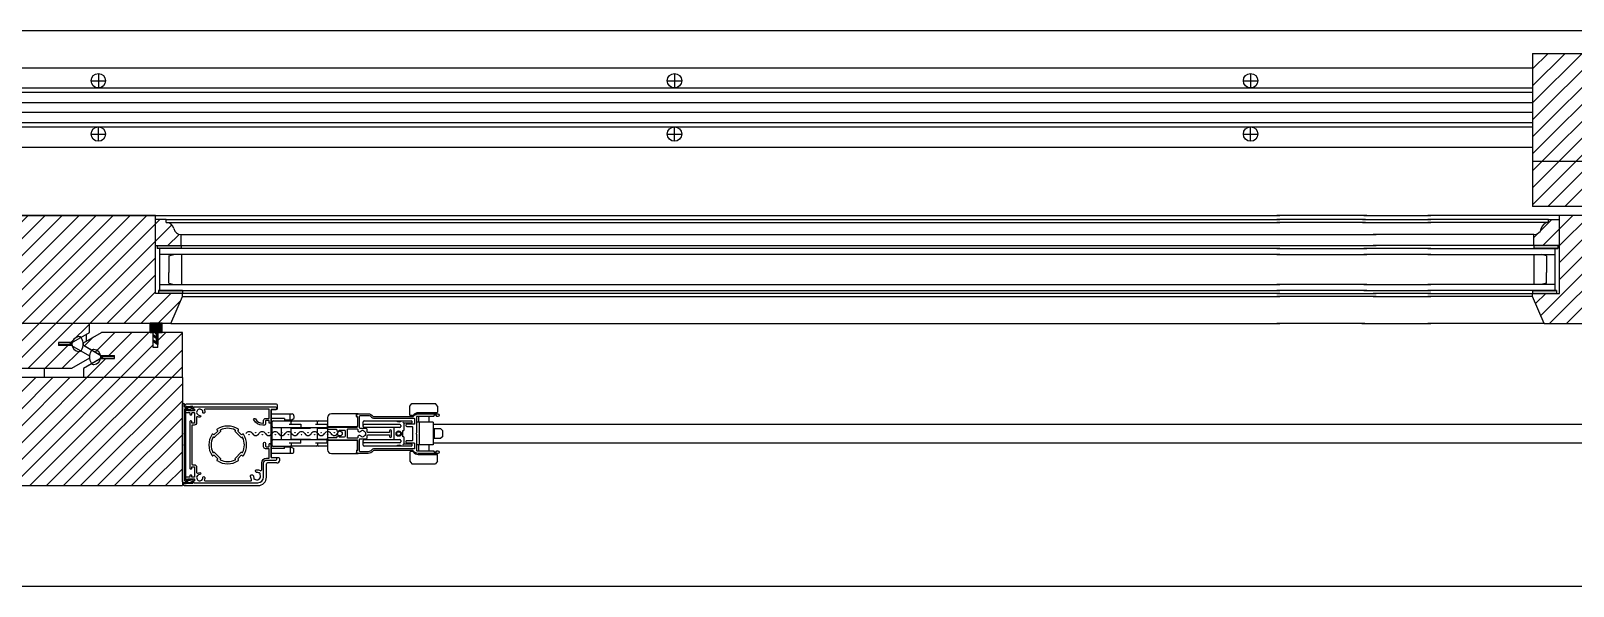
# Model space of a CAD drawing. Header units: inches. Extents: x 1985 to 11287, y 379 to 3234.
# Drawn here: x 8027.29 to 8059.41, y 1382.27 to 1393.83 of the extents above; entities that cross this region are included whole.
import ezdxf

# ---------------------------------------------------------------- set-up
doc = ezdxf.new("R2010")
doc.units = ezdxf.units.IN
doc.header["$MEASUREMENT"] = 0
doc.layers.get('0').update_dxf_attribs({"linetype": 'CONTINUOUS'})
for name, color, linetype in [('glass 99', 6, 'CONTINUOUS'), ('glazing tape 99', 7, 'CONTINUOUS'), ('hardware 99', 94, 'CONTINUOUS'), ('hatch 99', 1, 'CONTINUOUS'), ('screen 99', 4, 'CONTINUOUS'), ('weatherstripping 99', 5, 'CONTINUOUS'), ('wood detail 99', 7, 'CONTINUOUS')]:
    doc.layers.add(name, color=color, linetype=linetype)
pattern_1 = [(45, (8381.80447, 1085.89127), (-0.1767767, 0.1767767), [])]

# ---------------------------------------------------------------- blocks, each defined once
blk = doc.blocks.new('_Screen01')
for centre in [(5.2, 0.5), (1.73, -0.5)]:
    blk.add_circle(centre, 0.1)
for centre, start, end in [((1.73, -1), 30, 150), ((5.2, 1), 210, 330)]:
    blk.add_arc(centre, 2, start, end)

msp = doc.modelspace()

# ---------------------------------------------------------------- hatches: boundary and pattern name
at = {"layer": 'glazing tape 99'}
h = msp.add_hatch(color=7, dxfattribs=at)
h.paths.add_polyline_path([(8029.920043, 1389.36313), (8030.420043, 1389.36313), (8030.420043, 1389.30063), (8029.920043, 1389.30063)])
h.paths.add_polyline_path([(8029.943543, 1388.42563), (8030.443543, 1388.42563), (8030.443543, 1388.36313), (8029.943543, 1388.36313)])
h = msp.add_hatch(color=7, dxfattribs=at)
h.paths.add_polyline_path([(8029.920043, 1389.36313), (8030.420043, 1389.36313), (8030.420043, 1389.30063), (8029.920043, 1389.30063)])
h.paths.add_polyline_path([(8029.943543, 1388.42563), (8030.443543, 1388.42563), (8030.443543, 1388.36313), (8029.943543, 1388.36313)])
h = msp.add_hatch(color=7, dxfattribs=at)
h.paths.add_polyline_path([(8058.592042, 1389.36313), (8059.092042, 1389.36313), (8059.092042, 1389.30063), (8058.592042, 1389.30063)])
h.paths.add_polyline_path([(8058.568542, 1388.42563), (8059.068542, 1388.42563), (8059.068542, 1388.36313), (8058.568542, 1388.36313)])
h = msp.add_hatch(color=7, dxfattribs=at)
h.paths.add_polyline_path([(8058.592042, 1389.36313), (8059.092042, 1389.36313), (8059.092042, 1389.30063), (8058.592042, 1389.30063)])
h.paths.add_polyline_path([(8058.568542, 1388.42563), (8059.068542, 1388.42563), (8059.068542, 1388.36313), (8058.568542, 1388.36313)])
at = {"layer": 'hatch 99'}
h = msp.add_hatch(dxfattribs=at)
h.set_pattern_fill('ANSI31', color=256, scale=2, style=0)
h.set_pattern_definition(pattern_1)
h.paths.add_polyline_path([(8062.545042, 1392.96463, -0.375199902), (8062.388792, 1393.08963, 0.350781059), (8062.245664, 1393.21463), (8062.232542, 1393.21463), (8062.232542, 1393.27713), (8062.006027, 1393.27713), (8062.006027, 1392.73813), (8062.545042, 1392.73813)], flags=17)
h.paths.add_polyline_path([(8062.006027, 1393.36313), (8058.568542, 1393.36313), (8058.568542, 1391.11313), (8062.32747, 1391.11313), (8062.568542, 1391.67563), (8062.568542, 1391.73813), (8062.006027, 1391.73813)])
h.paths.add_polyline_path([(8059.985332, 1390.715256), (8060.266656, 1390.715256), (8060.631042, 1390.925634), (8060.631042, 1391.11313), (8058.568542, 1391.11313), (8058.568542, 1390.17563), (8060.256035, 1390.17563), (8060.631042, 1390.392141), (8060.631042, 1390.442378), (8060.266656, 1390.652756), (8059.985332, 1390.652756)])
h.paths.add_polyline_path([(8062.568542, 1390.92563), (8062.056189, 1390.92563), (8062.056189, 1390.612024), (8061.962189, 1390.612024), (8061.962189, 1390.92563), (8060.881035, 1390.92563), (8060.506042, 1390.709128), (8060.506042, 1390.658884), (8060.870422, 1390.44851), (8061.151752, 1390.44851), (8061.151752, 1390.38601), (8060.870422, 1390.38601), (8060.506042, 1390.175634), (8060.506042, 1389.98813), (8062.568542, 1389.98813)])
h.paths.add_polyline_path([(8062.568542, 1389.98813), (8059.131056, 1389.98813), (8059.131056, 1388.36313), (8058.568542, 1388.36313), (8058.568542, 1388.30063), (8058.809613, 1387.73813), (8062.568542, 1387.73813)])
h.paths.add_polyline_path([(8059.131056, 1389.90213), (8058.901242, 1389.90213), (8058.901242, 1389.83963), (8058.888979, 1389.83963, 0.35125577), (8058.748771, 1389.717442, -0.380557848), (8058.592042, 1389.58963), (8058.592042, 1389.36313), (8059.131056, 1389.36313)], flags=17)
h = msp.add_hatch(dxfattribs=at)
h.set_pattern_fill('ANSI31', color=256, scale=2, style=0)
h.set_pattern_definition(pattern_1)
h.paths.add_polyline_path([(8030.420043, 1389.58963, -0.375199902), (8030.263793, 1389.71463, 0.350781059), (8030.120665, 1389.83963), (8030.107543, 1389.83963), (8030.107543, 1389.90213), (8029.881029, 1389.90213), (8029.881029, 1389.36313), (8030.420043, 1389.36313)], flags=17)
h.paths.add_polyline_path([(8029.881029, 1389.98813), (8026.506043, 1389.98813), (8026.443543, 1389.98813), (8026.443543, 1389.722505), (8026.443543, 1387.73813), (8030.202472, 1387.73813), (8030.443543, 1388.30063), (8030.443543, 1388.36313), (8029.881029, 1388.36313)])
h.paths.add_polyline_path([(8028.141657, 1387.277756), (8027.860333, 1387.277756), (8027.860333, 1387.340256), (8028.141657, 1387.340256), (8028.506043, 1387.550634), (8028.506043, 1387.73813), (8026.506043, 1387.73813), (8026.443543, 1387.73813), (8026.443543, 1387.26938), (8026.443543, 1386.80063), (8028.131036, 1386.80063), (8028.506043, 1387.017141), (8028.506043, 1387.067378)])
h.paths.add_polyline_path([(8030.443543, 1387.55063), (8029.93119, 1387.55063), (8029.93119, 1387.237024), (8029.83719, 1387.237024), (8029.83719, 1387.55063), (8028.756036, 1387.55063), (8028.381043, 1387.334128), (8028.381043, 1387.283884), (8028.745424, 1387.07351), (8029.026753, 1387.07351), (8029.026753, 1387.01101), (8028.745424, 1387.01101), (8028.381043, 1386.800634), (8028.381043, 1386.61313), (8030.443543, 1386.61313)])
h.paths.add_polyline_path([(8030.443543, 1386.61313), (8027.006057, 1386.61313), (8027.006057, 1384.98813), (8026.443543, 1384.98813), (8026.443543, 1384.92563), (8026.684615, 1384.36313), (8030.443543, 1384.36313)])
h.paths.add_polyline_path([(8027.006057, 1386.52713), (8026.776243, 1386.52713), (8026.776243, 1386.46463), (8026.76398, 1386.46463, 0.35125577), (8026.623772, 1386.342442, -0.380557848), (8026.467043, 1386.21463), (8026.467043, 1385.98813), (8027.006057, 1385.98813)], flags=17)
at = {"layer": 'weatherstripping 99'}
h = msp.add_hatch(dxfattribs=at)
h.set_pattern_fill('ANSI36', color=256, scale=0.125, angle=315, style=0)
h.set_pattern_definition([(90, (9619.996642, 1575.372933), (-0.015625, 0.02734375), [0.0390625, -0.0078125, 0, -0.0078125])])
h.paths.add_polyline_path([(8029.77469, 1387.734964), (8029.77469, 1387.580524), (8030.02469, 1387.580524), (8030.02469, 1387.748066)])
msp.add_hatch(color=256, dxfattribs=at).paths.add_polyline_path([(8029.77469, 1387.580524), (8029.77469, 1387.54955), (8029.870211, 1387.549532), (8029.899939, 1387.515942), (8029.899939, 1387.456148), (8029.83769, 1387.499684), (8029.83769, 1387.471387), (8029.899939, 1387.427851), (8029.899939, 1387.348963), (8029.83769, 1387.392499), (8029.83769, 1387.364202), (8029.916439, 1387.297677), (8029.931191, 1387.297677), (8029.931191, 1387.54952), (8030.02469, 1387.549502), (8030.02469, 1387.580524)])

# ---------------------------------------------------------------- linework, layer by layer
at = {"layer": 'glass 99', "color": 6}
for p, q in [((8053.239438, 1389.30063), (8029.920043, 1389.30063)), ((8053.301938, 1389.30063), (8029.920043, 1389.30063)), ((8029.974729, 1388.42563), (8029.974729, 1389.30063)), ((8029.974729, 1388.42563), (8029.974729, 1389.30063)), ((8053.239438, 1389.17563), (8029.974729, 1389.17563)), ((8053.301938, 1389.17563), (8029.974729, 1389.17563)), ((8030.158037, 1389.145639), (8030.26582, 1389.17563)), ((8030.158037, 1389.145639), (8030.26582, 1389.17563)), ((8030.158037, 1389.145639), (8030.158037, 1388.80063)), ((8030.158037, 1389.145639), (8030.158037, 1388.80063)), ((8030.422417, 1389.17563), (8030.422417, 1388.55063)), ((8030.422417, 1389.17563), (8030.422417, 1388.55063)), ((8053.239438, 1389.30063), (8055.053674, 1389.30063)), ((8053.239438, 1389.17563), (8055.053674, 1389.17563)), ((8053.301938, 1389.30063), (8055.116174, 1389.30063)), ((8053.301938, 1389.17563), (8055.116174, 1389.17563)), ((8056.385767, 1389.30063), (8055.053674, 1389.30063)), ((8056.385767, 1389.17563), (8055.053674, 1389.17563)), ((8056.448267, 1389.30063), (8055.116174, 1389.30063)), ((8056.448267, 1389.17563), (8055.116174, 1389.17563)), ((8056.385767, 1389.30063), (8059.092042, 1389.30063)), ((8056.385767, 1389.17563), (8059.037356, 1389.17563)), ((8056.448267, 1389.30063), (8059.092042, 1389.30063)), ((8056.448267, 1389.17563), (8059.037356, 1389.17563)), ((8058.592042, 1389.17563), (8058.592042, 1388.55063)), ((8058.592042, 1389.17563), (8058.592042, 1388.55063)), ((8058.856422, 1389.145639), (8058.748639, 1389.17563)), ((8058.856422, 1389.145639), (8058.748639, 1389.17563)), ((8058.856422, 1389.145639), (8058.856422, 1388.80063)), ((8058.856422, 1389.145639), (8058.856422, 1388.80063)), ((8059.037356, 1388.42563), (8059.037356, 1389.30063)), ((8059.037356, 1388.42563), (8059.037356, 1389.30063)), ((8030.158037, 1388.580622), (8030.158037, 1388.80063)), ((8030.158037, 1388.580622), (8030.158037, 1388.80063)), ((8058.856422, 1388.580622), (8058.856422, 1388.80063)), ((8058.856422, 1388.580622), (8058.856422, 1388.80063)), ((8029.974729, 1388.55063), (8053.239438, 1388.55063)), ((8029.974729, 1388.55063), (8053.301938, 1388.55063)), ((8030.158037, 1388.580622), (8030.26582, 1388.55063)), ((8030.158037, 1388.580622), (8030.26582, 1388.55063)), ((8055.053674, 1388.55063), (8053.239438, 1388.55063)), ((8055.116174, 1388.55063), (8053.301938, 1388.55063)), ((8055.053674, 1388.55063), (8056.385767, 1388.55063)), ((8055.116174, 1388.55063), (8056.448267, 1388.55063)), ((8059.037356, 1388.55063), (8056.385767, 1388.55063)), ((8059.037356, 1388.55063), (8056.448267, 1388.55063)), ((8058.856422, 1388.580622), (8058.748639, 1388.55063)), ((8058.856422, 1388.580622), (8058.748639, 1388.55063)), ((8029.943543, 1388.42563), (8053.239438, 1388.42563)), ((8029.943543, 1388.42563), (8053.301938, 1388.42563)), ((8055.053674, 1388.42563), (8053.239438, 1388.42563)), ((8055.116174, 1388.42563), (8053.301938, 1388.42563)), ((8055.053674, 1388.42563), (8056.385767, 1388.42563)), ((8055.116174, 1388.42563), (8056.448267, 1388.42563)), ((8059.068542, 1388.42563), (8056.385767, 1388.42563)), ((8059.068542, 1388.42563), (8056.448267, 1388.42563))]:
    msp.add_line(p, q, dxfattribs=at)
at = {"layer": 'glazing tape 99', "color": 7}
for p, q in [((8029.920043, 1389.36313), (8029.920043, 1389.30063)), ((8029.920043, 1389.36313), (8029.920043, 1389.30063)), ((8030.420043, 1389.36313), (8030.420043, 1389.30063)), ((8030.420043, 1389.36313), (8030.420043, 1389.30063)), ((8058.592042, 1389.36313), (8058.592042, 1389.30063)), ((8058.592042, 1389.36313), (8058.592042, 1389.30063)), ((8059.092042, 1389.36313), (8059.092042, 1389.30063)), ((8059.092042, 1389.36313), (8059.092042, 1389.30063))]:
    msp.add_line(p, q, dxfattribs=at)
at = {"layer": 'glazing tape 99'}
for p, q in [((8030.420043, 1389.30063), (8029.920043, 1389.30063)), ((8030.420043, 1389.30063), (8029.920043, 1389.30063)), ((8059.092042, 1389.30063), (8058.592042, 1389.30063)), ((8059.092042, 1389.30063), (8058.592042, 1389.30063)), ((8029.943543, 1388.42563), (8029.943543, 1388.36313)), ((8030.443543, 1388.42563), (8029.943543, 1388.42563)), ((8029.943543, 1388.42563), (8029.943543, 1388.36313)), ((8030.443543, 1388.42563), (8029.943543, 1388.42563)), ((8030.443543, 1388.42563), (8030.443543, 1388.36313)), ((8030.443543, 1388.42563), (8030.443543, 1388.36313)), ((8058.568542, 1388.42563), (8059.068542, 1388.42563)), ((8058.568542, 1388.42563), (8058.568542, 1388.36313)), ((8058.568542, 1388.42563), (8059.068542, 1388.42563)), ((8058.568542, 1388.42563), (8058.568542, 1388.36313)), ((8059.068542, 1388.42563), (8059.068542, 1388.36313)), ((8059.068542, 1388.42563), (8059.068542, 1388.36313))]:
    msp.add_line(p, q, dxfattribs=at)
at = {"layer": 'hardware 99'}
for p, q in [((8026.443543, 1393.06313), (8058.568542, 1393.06313)), ((8028.693543, 1392.94313), (8028.693543, 1392.64313)), ((8040.693543, 1392.94313), (8040.693543, 1392.64313)), ((8052.693543, 1392.94313), (8052.693543, 1392.64313)), ((8026.443543, 1392.64313), (8058.568542, 1392.64313)), ((8028.543543, 1392.79313), (8028.843543, 1392.79313)), ((8040.543543, 1392.79313), (8040.843543, 1392.79313)), ((8052.543543, 1392.79313), (8052.843543, 1392.79313)), ((8026.443543, 1392.55313), (8058.568542, 1392.55313)), ((8026.443543, 1392.33813), (8058.568542, 1392.33813)), ((8026.443543, 1392.13813), (8058.568542, 1392.13813)), ((8026.443543, 1391.92313), (8058.568542, 1391.92313)), ((8026.443543, 1391.83313), (8058.568542, 1391.83313)), ((8028.543543, 1391.68313), (8028.843543, 1391.68313)), ((8028.693543, 1391.53313), (8028.693543, 1391.83313)), ((8040.543543, 1391.68313), (8040.843543, 1391.68313)), ((8040.693543, 1391.53313), (8040.693543, 1391.83313)), ((8052.543543, 1391.68313), (8052.843543, 1391.68313)), ((8052.693543, 1391.53313), (8052.693543, 1391.83313)), ((8026.443543, 1391.41313), (8058.568542, 1391.41313))]:
    msp.add_line(p, q, dxfattribs=at)
for centre in [(8028.693543, 1392.79313), (8040.693543, 1392.79313), (8052.693543, 1392.79313), (8028.693543, 1391.68313), (8040.693543, 1391.68313), (8052.693543, 1391.68313)]:
    msp.add_circle(centre, 0.15, dxfattribs=at)
at = {"layer": 'screen 99'}
for p, q in [((8030.510472, 1385.906434), (8030.510472, 1384.512736)), ((8030.520568, 1386.016745), (8030.611424, 1386.008796)), ((8032.404169, 1386.05604), (8030.522283, 1386.05604)), ((8030.664015, 1385.926119), (8030.530157, 1385.926119)), ((8030.664015, 1386.008796), (8030.611424, 1386.008796)), ((8030.664015, 1386.008796), (8030.664015, 1385.926119)), ((8032.293933, 1385.949741), (8032.293933, 1384.941869)), ((8032.404169, 1385.949741), (8032.293933, 1385.949741)), ((8032.293933, 1384.95368), (8032.293933, 1385.93793)), ((8032.423854, 1385.969426), (8032.423854, 1386.036355)), ((8035.184611, 1386.01667), (8035.223981, 1386.075725)), ((8035.184611, 1385.831631), (8035.184611, 1386.01667)), ((8035.223981, 1386.075725), (8035.716106, 1386.075725)), ((8035.743665, 1385.878875), (8035.357839, 1385.878875)), ((8035.361776, 1385.878875), (8035.361776, 1385.85919)), ((8035.578311, 1385.878875), (8035.578311, 1385.85919)), ((8035.755476, 1386.01667), (8035.716106, 1386.075725)), ((8035.755476, 1386.01667), (8035.755476, 1385.890686)), ((8032.277576, 1385.66234), (8032.254563, 1385.66234)), ((8032.293933, 1385.855253), (8032.727003, 1385.855253)), ((8032.569523, 1385.756828), (8032.293933, 1385.756828)), ((8032.313618, 1385.197774), (8032.313618, 1385.693836)), ((8032.333303, 1385.713521), (8032.687633, 1385.713521)), ((8032.333303, 1385.571789), (8033.468079, 1385.571789)), ((8032.510468, 1385.319821), (8032.510468, 1385.571789)), ((8032.569523, 1385.756828), (8032.569523, 1385.725332)), ((8032.707318, 1385.725332), (8032.569523, 1385.725332)), ((8032.620704, 1385.713521), (8032.620704, 1385.725332)), ((8032.908105, 1385.634781), (8032.667948, 1385.634781)), ((8032.679759, 1385.725332), (8032.679759, 1385.713521)), ((8032.687633, 1385.725332), (8032.687633, 1385.855253)), ((8032.707318, 1385.725332), (8032.766373, 1385.756828)), ((8032.707318, 1385.634781), (8032.707318, 1385.693836)), ((8032.707318, 1385.319821), (8032.707318, 1385.571789)), ((8032.707318, 1385.559978), (8033.108892, 1385.559978)), ((8032.727003, 1385.709584), (8033.238813, 1385.709584)), ((8032.766373, 1385.815883), (8032.766373, 1385.756828)), ((8032.908105, 1385.642655), (8032.908105, 1385.591474)), ((8033.108892, 1385.571789), (8033.108892, 1385.559978)), ((8033.459285, 1385.634781), (8033.219128, 1385.634781)), ((8033.258498, 1385.634781), (8033.258498, 1385.689899)), ((8033.258498, 1385.319821), (8033.258498, 1385.571789)), ((8033.258498, 1385.559978), (8033.468079, 1385.559978)), ((8033.278183, 1385.709584), (8033.468079, 1385.709584)), ((8033.459285, 1385.642655), (8033.459285, 1385.591474)), ((8033.468079, 1385.78045), (8033.468079, 1385.11116)), ((8034.07044, 1385.587537), (8033.487764, 1385.587537)), ((8034.105873, 1385.85919), (8033.546819, 1385.85919)), ((8034.07044, 1385.798987), (8034.07044, 1385.839505)), ((8034.090125, 1385.772576), (8034.090125, 1385.607222)), ((8034.208235, 1385.591474), (8034.208235, 1385.689899)), ((8034.22792, 1385.709584), (8035.21217, 1385.709584)), ((8034.97595, 1385.634781), (8034.22792, 1385.634781)), ((8034.97595, 1385.571789), (8034.22792, 1385.571789)), ((8034.85784, 1385.319821), (8034.85784, 1385.571789)), ((8034.995635, 1385.615096), (8034.995635, 1385.591474)), ((8035.05469, 1385.66234), (8035.034724, 1385.682025)), ((8035.21217, 1385.66234), (8035.05469, 1385.66234)), ((8035.05469, 1385.66234), (8035.05469, 1385.512734)), ((8035.238749, 1385.81982), (8035.196422, 1385.81982)), ((8035.231855, 1385.689899), (8035.231855, 1385.682025)), ((8035.664925, 1385.682025), (8035.318469, 1385.682025)), ((8035.361776, 1385.804072), (8035.361776, 1385.682025)), ((8035.377524, 1385.682025), (8035.377524, 1385.209585)), ((8035.578311, 1385.804072), (8035.578311, 1385.682025)), ((8035.664925, 1385.682025), (8035.664925, 1385.209585)), ((8032.333303, 1385.319821), (8033.468079, 1385.319821)), ((8032.667948, 1385.256829), (8032.908105, 1385.256829)), ((8032.707318, 1385.331632), (8033.108892, 1385.331632)), ((8032.707318, 1385.256829), (8032.707318, 1385.197774)), ((8032.908105, 1385.248955), (8032.908105, 1385.300136)), ((8033.108892, 1385.331632), (8033.108892, 1385.319821)), ((8033.219128, 1385.256829), (8033.459285, 1385.256829)), ((8033.258498, 1385.331632), (8033.468079, 1385.331632)), ((8033.258498, 1385.256829), (8033.258498, 1385.201711)), ((8033.459285, 1385.248955), (8033.459285, 1385.300136)), ((8034.07044, 1385.304073), (8033.487764, 1385.304073)), ((8034.090125, 1385.119034), (8034.090125, 1385.284388)), ((8034.208235, 1385.201711), (8034.208235, 1385.300136)), ((8034.22792, 1385.319821), (8034.97595, 1385.319821)), ((8034.97595, 1385.256829), (8034.22792, 1385.256829)), ((8034.995635, 1385.300136), (8034.995635, 1385.276514)), ((8035.038942, 1385.512734), (8035.05469, 1385.512734)), ((8035.038942, 1385.378876), (8035.038942, 1385.512734)), ((8035.05469, 1385.378876), (8035.038942, 1385.378876)), ((8035.05469, 1385.378876), (8035.05469, 1385.22927)), ((8035.688547, 1385.54423), (8035.688547, 1385.34738)), ((8035.865712, 1385.50486), (8035.826342, 1385.54423)), ((8035.865712, 1385.38675), (8035.826342, 1385.34738)), ((8032.277576, 1385.22927), (8032.254563, 1385.22927)), ((8032.569523, 1385.134782), (8032.293933, 1385.134782)), ((8032.293933, 1385.036357), (8032.727003, 1385.036357)), ((8032.451413, 1384.941869), (8032.293933, 1384.941869)), ((8032.687633, 1385.178089), (8032.333303, 1385.178089)), ((8032.471098, 1384.894625), (8032.471098, 1384.922184)), ((8032.707318, 1385.166278), (8032.569523, 1385.166278)), ((8032.569523, 1385.134782), (8032.569523, 1385.166278)), ((8032.620704, 1385.166278), (8032.620704, 1385.178089)), ((8032.679759, 1385.178089), (8032.679759, 1385.166278)), ((8032.687633, 1385.166278), (8032.687633, 1385.036357)), ((8032.707318, 1385.166278), (8032.766373, 1385.134782)), ((8033.238813, 1385.182026), (8032.727003, 1385.182026)), ((8032.766373, 1385.075727), (8032.766373, 1385.134782)), ((8033.468079, 1385.182026), (8033.278183, 1385.182026)), ((8033.546819, 1385.03242), (8034.105873, 1385.03242)), ((8034.07044, 1385.092624), (8034.07044, 1385.052105)), ((8035.21217, 1385.182026), (8034.22792, 1385.182026)), ((8035.05469, 1385.22927), (8035.034724, 1385.209585)), ((8035.05469, 1385.22927), (8035.21217, 1385.22927)), ((8035.184611, 1385.059979), (8035.184611, 1384.87494)), ((8035.238749, 1385.07179), (8035.196422, 1385.07179)), ((8035.231855, 1385.209585), (8035.231855, 1385.201711)), ((8035.664925, 1385.209585), (8035.318469, 1385.209585)), ((8035.357839, 1385.012735), (8035.743665, 1385.012735)), ((8035.361776, 1385.209585), (8035.361776, 1385.087538)), ((8035.361776, 1385.03242), (8035.361776, 1385.012735)), ((8035.578311, 1385.209585), (8035.578311, 1385.087538)), ((8035.578311, 1385.03242), (8035.578311, 1385.012735)), ((8035.755476, 1384.87494), (8035.755476, 1385.000924)), ((8032.195508, 1384.540295), (8032.195508, 1384.815885)), ((8032.412043, 1384.83557), (8032.215193, 1384.83557)), ((8035.184611, 1384.87494), (8035.223981, 1384.815885)), ((8035.223981, 1384.815885), (8035.716106, 1384.815885)), ((8035.755476, 1384.87494), (8035.716106, 1384.815885)), ((8030.481198, 1384.402426), (8030.572054, 1384.410374)), ((8030.482913, 1384.36313), (8032.018343, 1384.36313)), ((8030.664015, 1384.493051), (8030.530157, 1384.493051)), ((8030.572054, 1384.410374), (8030.664015, 1384.410374)), ((8030.664015, 1384.493051), (8030.664015, 1384.410374))]:
    msp.add_line(p, q, dxfattribs=at)
for points in [[(8030.471102, 1384.422185, -0.414213562), (8030.443543, 1384.449744), (8030.443543, 1386.063914, -0.414213562), (8030.455354, 1386.075725), (8030.471102, 1386.075725, -0.414213562), (8030.482913, 1386.063914), (8030.482913, 1386.008796, 0.414213562), (8030.494724, 1385.996985), (8030.620708, 1385.996985, -0.855700792), (8030.626721, 1385.958556), (8030.575869, 1385.942244, -0.50834698), (8030.56559, 1385.949741), (8030.56559, 1385.953678, 0.414213562), (8030.557716, 1385.961552), (8030.502598, 1385.961552, 0.414213562), (8030.490787, 1385.949741), (8030.490787, 1385.463663, -0.131652498), (8030.489732, 1385.459726), (8030.483968, 1385.449742, 0.267949192), (8030.483968, 1385.441868), (8030.489732, 1385.431885, -0.131652498), (8030.490787, 1385.427948), (8030.490787, 1385.227443, -0.131652498), (8030.489732, 1385.223506), (8030.483968, 1385.213522, 0.267949192), (8030.483968, 1385.205648), (8030.489732, 1385.195665, -0.131652498), (8030.490787, 1385.191728), (8030.490787, 1384.469429, 0.414213562), (8030.502598, 1384.457618), (8030.557716, 1384.457618, 0.414213562), (8030.56559, 1384.465492), (8030.56559, 1384.469429, -0.50834698), (8030.575869, 1384.476927), (8030.626721, 1384.460615, -0.855700792), (8030.620708, 1384.422185)], [(8031.16653, 1384.884373, 0.308651193), (8031.610316, 1384.884373, 0.470000501), (8031.612011, 1384.902481), (8031.604174, 1384.910318, -0.414213562), (8031.604174, 1384.927022), (8031.670987, 1384.993835, -0.414213562), (8031.68769, 1384.993835), (8031.695528, 1384.985997, 0.470000501), (8031.713636, 1384.987692, 0.308651193), (8031.713636, 1385.431479, 0.470000501), (8031.695528, 1385.433173), (8031.68769, 1385.425336, -0.414213562), (8031.670987, 1385.425336), (8031.604174, 1385.492149, -0.414213562), (8031.604174, 1385.508852), (8031.612011, 1385.51669, 0.470000501), (8031.610316, 1385.534798, 0.308651193), (8031.16653, 1385.534798, 0.470000501), (8031.164835, 1385.51669), (8031.172673, 1385.508852, -0.414213562), (8031.172673, 1385.492149), (8031.105859, 1385.425336, -0.414213562), (8031.089156, 1385.425336), (8031.081319, 1385.433173, 0.470000501), (8031.063211, 1385.431479, 0.308651193), (8031.063211, 1384.987692, 0.470000501), (8031.081319, 1384.985997), (8031.089156, 1384.993835, -0.414213562), (8031.105859, 1384.993835), (8031.172673, 1384.927022, -0.414213562), (8031.172673, 1384.910318), (8031.164835, 1384.902481, 0.470000501)], [(8031.544105, 1384.900078, 0.511162443), (8031.546135, 1384.91268), (8031.540145, 1384.91867, -0.414213562), (8031.540145, 1384.929806), (8031.668203, 1385.057864, -0.414213562), (8031.679339, 1385.057864), (8031.685329, 1385.051874, 0.511162443), (8031.697931, 1385.053903, 0.23733328), (8031.697931, 1385.365267, 0.511162443), (8031.685329, 1385.367297), (8031.679339, 1385.361307, -0.414213562), (8031.668203, 1385.361307), (8031.540145, 1385.489365, -0.414213562), (8031.540145, 1385.500501), (8031.546135, 1385.506491, 0.511162443), (8031.544105, 1385.519093, 0.23733328), (8031.232741, 1385.519093, 0.511162443), (8031.230712, 1385.506491), (8031.236702, 1385.500501, -0.414213562), (8031.236702, 1385.489365), (8031.108643, 1385.361307, -0.414213562), (8031.097508, 1385.361307), (8031.091518, 1385.367297, 0.511162443), (8031.078916, 1385.365267, 0.23733328), (8031.078916, 1385.053903, 0.511162443), (8031.091518, 1385.051874), (8031.097508, 1385.057864, -0.414213562), (8031.108643, 1385.057864), (8031.236702, 1384.929806, -0.414213562), (8031.236702, 1384.91867), (8031.230712, 1384.91268, 0.511162443), (8031.232741, 1384.900078, 0.23733328)], [(8033.822409, 1385.378876, 0.414213562), (8033.842094, 1385.398561), (8033.842094, 1385.493049, 0.414213562), (8033.822409, 1385.512734), (8033.714533, 1385.512734, 0.323907171), (8033.703314, 1385.504614, -0.852497554), (8033.664929, 1385.510766), (8033.664929, 1385.516671, 0.414213562), (8033.653118, 1385.528482), (8033.47989, 1385.528482, -0.414213562), (8033.468079, 1385.540293), (8033.468079, 1385.552104, -0.414213562), (8033.495638, 1385.579663), (8034.078314, 1385.579663, 0.414213562), (8034.097999, 1385.599348), (8034.097999, 1385.780781, 0.365977382), (8034.088157, 1385.792427, -0.365977382), (8034.078314, 1385.804072), (8034.078314, 1385.831631, -0.414213562), (8034.105873, 1385.85919), (8034.314534, 1385.85919, -0.245392684), (8034.411462, 1385.808572, 0.245392684), (8034.427616, 1385.800135), (8035.244758, 1385.800135, 0.245392684), (8035.260912, 1385.808572, -0.245392684), (8035.357839, 1385.85919), (8035.76335, 1385.85919, -1), (8035.76335, 1385.804072), (8035.743665, 1385.804072, -0.414213562), (8035.735791, 1385.811946), (8035.735791, 1385.81982, 0.414213562), (8035.727917, 1385.827694), (8035.692484, 1385.827694, 0.414213562), (8035.68461, 1385.81982), (8035.68461, 1385.811946, -0.414213562), (8035.676736, 1385.804072), (8035.33028, 1385.804072, 0.414213562), (8035.318469, 1385.792261), (8035.318469, 1385.463663, -0.131652498), (8035.317415, 1385.459726), (8035.31165, 1385.449742, 0.267949192), (8035.31165, 1385.441868), (8035.317415, 1385.431885, -0.131652498), (8035.318469, 1385.427948), (8035.318469, 1385.099349, 0.414213562), (8035.33028, 1385.087538), (8035.676736, 1385.087538, -0.414213562), (8035.68461, 1385.079664), (8035.68461, 1385.07179, 0.414213562), (8035.692484, 1385.063916), (8035.727917, 1385.063916, 0.414213562), (8035.735791, 1385.07179), (8035.735791, 1385.079664, -0.414213562), (8035.743665, 1385.087538), (8035.76335, 1385.087538, -1), (8035.76335, 1385.03242), (8035.357839, 1385.03242, -0.245392684), (8035.260912, 1385.083039, 0.245392684), (8035.244758, 1385.091475), (8034.427616, 1385.091475, 0.245392684), (8034.411462, 1385.083039, -0.245392684), (8034.314534, 1385.03242), (8034.105873, 1385.03242, -0.414213562), (8034.078314, 1385.059979), (8034.078314, 1385.087538, -0.365977382), (8034.088157, 1385.099184, 0.365977382), (8034.097999, 1385.11083), (8034.097999, 1385.292262, 0.414213562), (8034.078314, 1385.311947), (8033.495638, 1385.311947, -0.414213562), (8033.468079, 1385.339506), (8033.468079, 1385.351317, -0.414213562), (8033.47989, 1385.363128), (8033.653118, 1385.363128, 0.414213562), (8033.664929, 1385.374939), (8033.664929, 1385.380845, -0.852497554), (8033.703314, 1385.386997, 0.323907171), (8033.714533, 1385.378876)], [(8034.133432, 1385.811946, -0.414213562), (8034.145243, 1385.823757), (8034.314534, 1385.823757, -0.245392684), (8034.382383, 1385.788324, 0.245392684), (8034.427616, 1385.764702), (8035.267288, 1385.764702, -0.414213562), (8035.279099, 1385.752891), (8035.279099, 1385.652498, -0.414213562), (8035.267288, 1385.640687), (8035.117682, 1385.640687, 0.414213562), (8035.097997, 1385.621002), (8035.097997, 1385.613128, 0.414213562), (8035.117682, 1385.593443), (8035.227918, 1385.593443, -0.414213562), (8035.239729, 1385.581632), (8035.239729, 1385.309979, -0.414213562), (8035.227918, 1385.298168), (8035.117682, 1385.298168, 0.414213562), (8035.097997, 1385.278483), (8035.097997, 1385.270609, 0.414213562), (8035.117682, 1385.250924), (8035.267288, 1385.250924, -0.414213562), (8035.279099, 1385.239113), (8035.279099, 1385.138719, -0.414213562), (8035.267288, 1385.126908), (8034.427616, 1385.126908, 0.245392684), (8034.382383, 1385.103286, -0.245392684), (8034.314534, 1385.067853), (8034.145243, 1385.067853, -0.414213562), (8034.133432, 1385.079664), (8034.133432, 1385.327695, -0.414213562), (8034.145243, 1385.339506), (8034.275164, 1385.339506, 0.414213562), (8034.294849, 1385.359191), (8034.294849, 1385.408404, -0.414213562), (8034.30666, 1385.420215), (8034.747604, 1385.420215, -0.414213562), (8034.759415, 1385.408404), (8034.759415, 1385.38675, 1), (8034.798785, 1385.38675), (8034.798785, 1385.50486, 1), (8034.759415, 1385.50486), (8034.759415, 1385.483207, -0.414213562), (8034.747604, 1385.471396), (8034.30666, 1385.471396, -0.414213562), (8034.294849, 1385.483207), (8034.294849, 1385.532419, 0.414213562), (8034.275164, 1385.552104), (8034.145243, 1385.552104, -0.414213562), (8034.133432, 1385.563915)], [(8034.177365, 1385.385766, -0.125502335), (8034.15094, 1385.402226, 0.345430296), (8034.126883, 1385.405656), (8034.103905, 1385.392389, 0.267949192), (8034.097999, 1385.382161), (8034.097999, 1385.359191, -0.414213562), (8034.086188, 1385.34738), (8033.893275, 1385.34738, -0.414213562), (8033.881464, 1385.359191), (8033.881464, 1385.532419, -0.414213562), (8033.893275, 1385.54423), (8034.086188, 1385.54423, -0.414213562), (8034.097999, 1385.532419), (8034.097999, 1385.50945, 0.267949192), (8034.103905, 1385.499222), (8034.127254, 1385.485741, 0.34688676), (8034.150714, 1385.489147, -0.126823654), (8034.177365, 1385.505845, -0.774596669), (8034.215484, 1385.505845, -0.731722677), (8034.215484, 1385.385766, -0.774596669)]]:
    msp.add_lwpolyline(points, format="xyb", close=True, dxfattribs=at)
for points in [[(8032.277576, 1385.66234), (8032.292878, 1385.688845, 0.131652498), (8032.293933, 1385.692782), (8032.293933, 1385.93793, -0.414213562), (8032.305744, 1385.949741), (8032.392358, 1385.949741, 0.414213562), (8032.412043, 1385.969426), (8032.412043, 1385.9773, 0.414213562), (8032.392358, 1385.996985), (8030.691574, 1385.996985, 0.939220534), (8030.689114, 1385.95777, -0.377964473), (8030.699448, 1385.946051), (8030.699448, 1385.930056, -0.414213562), (8030.687637, 1385.918245), (8030.56559, 1385.918245, -0.414213562), (8030.557716, 1385.926119), (8030.557716, 1385.941867, 0.414213562), (8030.549842, 1385.949741), (8030.541968, 1385.949741, 0.414213562), (8030.502598, 1385.910371), (8030.502598, 1385.894623, 0.414213562), (8030.514409, 1385.882812), (8030.589212, 1385.882812, -0.414213562), (8030.601023, 1385.871001), (8030.601023, 1385.847379, 0.414213562), (8030.612834, 1385.835568), (8030.628582, 1385.835568, 0.414213562), (8030.640393, 1385.847379), (8030.640393, 1385.871001, -0.414213562), (8030.652204, 1385.882812), (8030.687637, 1385.882812, -0.414213562), (8030.699448, 1385.871001), (8030.699448, 1385.674151, -0.414213562), (8030.687637, 1385.66234), (8030.652204, 1385.66234, -0.414213562), (8030.640393, 1385.674151), (8030.640393, 1385.697773, 0.414213562), (8030.628582, 1385.709584), (8030.612834, 1385.709584, 0.414213562), (8030.601023, 1385.697773), (8030.601023, 1384.721397, 0.414213562), (8030.612834, 1384.709586), (8030.628582, 1384.709586, 0.414213562), (8030.640393, 1384.721397), (8030.640393, 1384.745019, -0.414213562), (8030.652204, 1384.75683), (8030.687637, 1384.75683, -0.414213562), (8030.699448, 1384.745019), (8030.699448, 1384.548169, -0.414213562), (8030.687637, 1384.536358), (8030.652204, 1384.536358, -0.414213562), (8030.640393, 1384.548169), (8030.640393, 1384.571791, 0.414213562), (8030.628582, 1384.583602), (8030.612834, 1384.583602, 0.414213562), (8030.601023, 1384.571791), (8030.601023, 1384.548169, -0.414213562), (8030.589212, 1384.536358), (8030.514409, 1384.536358, 0.414213562), (8030.502598, 1384.524547), (8030.502598, 1384.508799, 0.414213562), (8030.541968, 1384.469429), (8030.549842, 1384.469429, 0.414213562), (8030.557716, 1384.477303), (8030.557716, 1384.493051, -0.414213562), (8030.56559, 1384.500925), (8030.687637, 1384.500925, -0.414213562), (8030.699448, 1384.489114), (8030.699448, 1384.473119, -0.377964473), (8030.689114, 1384.461401, 0.939220534), (8030.691574, 1384.422185), (8032.018343, 1384.422185, 0.414213562), (8032.136453, 1384.540295), (8032.136453, 1384.83557, -0.414213562), (8032.195508, 1384.894625), (8032.392358, 1384.894625, 0.414213562), (8032.412043, 1384.91431), (8032.412043, 1384.922184, 0.414213562), (8032.392358, 1384.941869), (8032.305744, 1384.941869, -0.414213562), (8032.293933, 1384.95368), (8032.293933, 1385.198829, 0.131652498), (8032.292878, 1385.202766), (8032.277576, 1385.22927)], [(8032.254563, 1385.66234), (8032.254563, 1385.709584, 0.414213562), (8032.242752, 1385.721395), (8032.187634, 1385.721395, 0.414213562), (8032.175823, 1385.709584), (8032.175823, 1385.642655, -0.414213562), (8032.156138, 1385.62297), (8032.116768, 1385.62297, -0.267949192), (8031.929243, 1385.731238, -1), (8031.963339, 1385.750923, 0.267949192), (8032.116768, 1385.66234), (8032.124642, 1385.66234, 0.414213562), (8032.136453, 1385.674151), (8032.136453, 1385.721395, -0.414213562), (8032.175823, 1385.760765), (8032.242752, 1385.760765, 0.414213562), (8032.254563, 1385.772576), (8032.254563, 1385.945804, 0.414213562), (8032.242752, 1385.957615), (8030.920411, 1385.957615, 0.533909272), (8030.902211, 1385.930431, -0.104861434), (8030.910039, 1385.88786, -1), (8030.870684, 1385.888927, 2.509845705), (8030.807507, 1385.82575, -1), (8030.808573, 1385.786394, -0.104861434), (8030.766002, 1385.794223, 0.533909272), (8030.738818, 1385.776022), (8030.738818, 1385.674151, -0.414213562), (8030.687637, 1385.62297), (8030.652204, 1385.62297, 0.414213562), (8030.640393, 1385.611159), (8030.640393, 1384.808011, 0.414213562), (8030.652204, 1384.7962), (8030.687637, 1384.7962, -0.414213562)], [(8030.687637, 1384.7962, -0.414213562), (8030.738818, 1384.745019), (8030.738818, 1384.643149, 0.533909272), (8030.766002, 1384.624948, -0.104861434), (8030.808573, 1384.632777, -1), (8030.807507, 1384.593421, 2.509845705), (8030.870684, 1384.530244, -1), (8030.910039, 1384.531311, -0.104861434), (8030.902211, 1384.488739, 0.533909272), (8030.920411, 1384.461555), (8031.866842, 1384.461555, 0.582317023), (8031.883742, 1384.491335, -0.158043159), (8031.865324, 1384.571814, -0.465926262), (8031.890027, 1384.589088), (8031.909392, 1384.583899, -0.353997292), (8031.923956, 1384.563863, 0.121062731), (8031.930664, 1384.528799, -0.159587181), (8031.932052, 1384.516624, 0.538815906), (8031.955302, 1384.493374, -0.159587181), (8031.967477, 1384.491986, 0.695482376), (8032.066652, 1384.591162, -0.159587181), (8032.065265, 1384.603337, 0.538815906), (8032.042015, 1384.626587, -0.159587181), (8032.02984, 1384.627975, 0.121062731), (8031.994776, 1384.634683, -0.353997292), (8031.97474, 1384.649246), (8031.969551, 1384.668612, -0.465926262), (8031.986825, 1384.693314, -0.158043159), (8032.067303, 1384.674897, 0.582317023), (8032.097083, 1384.691796), (8032.097083, 1384.83557, -0.414213562), (8032.195508, 1384.933995), (8032.242752, 1384.933995, 0.414213562), (8032.254563, 1384.945806), (8032.254563, 1385.119034, 0.414213562), (8032.242752, 1385.130845), (8032.175823, 1385.130845, -0.414213562), (8032.136453, 1385.170215), (8032.136453, 1385.248955, -1), (8032.175823, 1385.248955), (8032.175823, 1385.182026, 0.414213562), (8032.187634, 1385.170215), (8032.242752, 1385.170215, 0.414213562), (8032.254563, 1385.182026), (8032.254563, 1385.22927, 0.414213562)]]:
    msp.add_lwpolyline(points, format="xyb", dxfattribs=at)
for points in [[(8035.664925, 1385.642655), (8093.949693, 1385.642655)], [(8035.826342, 1385.54423), (8035.664925, 1385.54423)], [(8035.664925, 1385.34738), (8035.826342, 1385.34738)], [(8093.949693, 1385.248955), (8035.664925, 1385.248955)], [(8035.865712, 1385.38675), (8035.865712, 1385.50486)]]:
    msp.add_lwpolyline(points, dxfattribs=at)
for centre, radius in [((8033.723984, 1385.445805), 0.049213), ((8034.948391, 1385.445805), 0.055118), ((8034.948391, 1385.445805), 0.03937)]:
    msp.add_circle(centre, radius, dxfattribs=at)
for centre, radius, start, end in [((8030.522283, 1386.036355), 0.019685, 90, 265), ((8030.530157, 1385.906434), 0.019685, 90, 180), ((8032.404169, 1386.036355), 0.019685, 0, 90), ((8032.404169, 1385.969426), 0.019685, 270, 0), ((8035.357839, 1385.74108), 0.137795, 90, 142.7522191), ((8035.743665, 1385.890686), 0.011811, 270, 0), ((8032.333303, 1385.693836), 0.019685, 90, 180), ((8032.333303, 1385.591474), 0.019685, 180, 270), ((8032.687633, 1385.693836), 0.019685, 0, 90), ((8032.727003, 1385.689899), 0.019685, 90, 180), ((8032.727003, 1385.815883), 0.03937, 0, 90), ((8033.238813, 1385.689899), 0.019685, 0, 90), ((8033.278183, 1385.689899), 0.019685, 90, 180), ((8033.546819, 1385.78045), 0.07874, 90, 180), ((8033.487764, 1385.607222), 0.019685, 180, 270), ((8034.050755, 1385.839505), 0.019685, 0, 90), ((8034.062566, 1385.772576), 0.027559, 0, 73.3984505), ((8034.07044, 1385.607222), 0.019685, 270, 0), ((8034.22792, 1385.689899), 0.019685, 90, 180), ((8034.22792, 1385.615096), 0.019685, 90, 180), ((8034.22792, 1385.591474), 0.019685, 180, 270), ((8034.956265, 1385.788324), 0.098425, 233.1301024, 306.8698976), ((8034.97595, 1385.615096), 0.019685, 0, 90), ((8034.97595, 1385.591474), 0.019685, 270, 0), ((8035.196422, 1385.831631), 0.011811, 180, 270), ((8035.21217, 1385.689899), 0.019685, 0, 90), ((8035.21217, 1385.682025), 0.019685, 270, 0), ((8035.238749, 1385.831631), 0.011811, 270, 322.7522191), ((8032.333303, 1385.300136), 0.019685, 90, 180), ((8033.487764, 1385.284388), 0.019685, 90, 180), ((8034.07044, 1385.284388), 0.019685, 0, 90), ((8034.22792, 1385.300136), 0.019685, 90, 180), ((8034.22792, 1385.276514), 0.019685, 180, 270), ((8034.97595, 1385.300136), 0.019685, 0, 90), ((8034.97595, 1385.276514), 0.019685, 270, 0), ((8032.333303, 1385.197774), 0.019685, 180, 270), ((8032.451413, 1384.922184), 0.019685, 0, 90), ((8032.687633, 1385.197774), 0.019685, 270, 0), ((8032.727003, 1385.201711), 0.019685, 180, 270), ((8032.727003, 1385.075727), 0.03937, 270, 0), ((8033.238813, 1385.201711), 0.019685, 270, 0), ((8033.278183, 1385.201711), 0.019685, 180, 270), ((8033.546819, 1385.11116), 0.07874, 180, 270), ((8034.050755, 1385.052105), 0.019685, 270, 360), ((8034.062566, 1385.119034), 0.027559, 286.6015495, 0), ((8034.22792, 1385.201711), 0.019685, 180, 270), ((8034.956265, 1385.103286), 0.098425, 53.1301024, 126.8698976), ((8035.196422, 1385.059979), 0.011811, 90, 180), ((8035.21217, 1385.209585), 0.019685, 0, 90), ((8035.21217, 1385.201711), 0.019685, 270, 0), ((8035.238749, 1385.059979), 0.011811, 37.2477809, 90), ((8035.357839, 1385.15053), 0.137795, 217.2477809, 270), ((8035.743665, 1385.000924), 0.011811, 0, 90), ((8032.215193, 1384.815885), 0.019685, 90, 180), ((8032.412043, 1384.894625), 0.059055, 270, 0), ((8030.482913, 1384.382815), 0.019685, 95, 270), ((8030.530157, 1384.512736), 0.019685, 180, 270), ((8032.018343, 1384.540295), 0.177165, 270, 0)]:
    msp.add_arc(centre, radius, start, end, dxfattribs=at)
for centre in [(8032.924912, 1385.591474), (8033.476092, 1385.591474)]:
    msp.add_ellipse(centre, major_axis=(0, -0.019685), ratio=0.853763131, start_param=4.71238898, end_param=6.283185307, dxfattribs=at)
at = {"layer": 'screen 99', "extrusion": (0, 0, -1)}
for centre in [(8032.924912, 1385.300136), (8033.476092, 1385.300136)]:
    msp.add_ellipse(centre, major_axis=(0, 0.019685), ratio=0.853763131, start_param=4.71238898, end_param=6.283185307, dxfattribs=at)
at = {"layer": 'weatherstripping 99'}
for p, q in [((8029.77469, 1387.54955), (8029.77469, 1387.748066)), ((8030.02469, 1387.748066), (8029.77469, 1387.748066)), ((8030.02469, 1387.580524), (8029.77469, 1387.580524)), ((8029.77469, 1387.54955), (8029.870211, 1387.549532)), ((8029.899939, 1387.456148), (8029.83769, 1387.499684)), ((8029.83769, 1387.471387), (8029.83769, 1387.499684)), ((8029.870211, 1387.549532), (8029.899939, 1387.515942)), ((8029.899939, 1387.515942), (8029.899939, 1387.456148)), ((8029.931191, 1387.54952), (8030.02469, 1387.549502)), ((8029.931191, 1387.54952), (8029.931191, 1387.297677)), ((8030.02469, 1387.549502), (8030.02469, 1387.748066)), ((8027.860333, 1387.309006), (8028.141583, 1387.309006)), ((8029.899939, 1387.427851), (8029.83769, 1387.471387)), ((8029.899939, 1387.348963), (8029.83769, 1387.392499)), ((8029.83769, 1387.364202), (8029.83769, 1387.392499)), ((8029.916439, 1387.297677), (8029.83769, 1387.364202)), ((8029.899939, 1387.427851), (8029.899939, 1387.348963)), ((8029.916439, 1387.297677), (8029.93119, 1387.297677)), ((8029.931191, 1387.297677), (8029.916439, 1387.297677)), ((8029.026753, 1387.04226), (8028.745503, 1387.04226))]:
    msp.add_line(p, q, dxfattribs=at)
for centre, radius, start, end in [((8028.297833, 1387.309006), 0.15625, 94.1980476, 265.8019524), ((8028.29097, 1387.402505), 0.0625, 29.9112858, 94.1980476), ((8028.29097, 1387.215508), 0.0625, 265.8019524, 330.0887142), ((8028.128446, 1387.309006), 0.25, 330.0887142, 29.9112858), ((8028.758641, 1387.04226), 0.25, 150.0887142, 209.9112858), ((8028.596116, 1387.135758), 0.0625, 85.8019524, 150.0887142), ((8028.589253, 1387.04226), 0.15625, 274.1980476, 85.8019524), ((8028.596116, 1386.948761), 0.0625, 209.9112858, 274.1980476)]:
    msp.add_arc(centre, radius, start, end, dxfattribs=at)
at = {"layer": 'wood detail 99'}
for p, q in [((8094.69354, 1393.83188), (8026.443543, 1393.83188)), ((8058.568542, 1393.36313), (8058.568542, 1391.11313)), ((8058.568542, 1393.36313), (8062.006027, 1393.36313)), ((8058.568542, 1391.11313), (8058.568542, 1390.17563)), ((8026.443543, 1389.98813), (8029.881029, 1389.98813)), ((8029.881029, 1389.98813), (8026.506043, 1389.98813)), ((8029.881029, 1389.98813), (8053.239438, 1389.98813)), ((8029.881029, 1389.98813), (8053.301938, 1389.98813)), ((8030.107543, 1389.90213), (8053.239438, 1389.90213)), ((8030.107543, 1389.90213), (8053.301938, 1389.90213)), ((8030.107543, 1389.83963), (8053.239438, 1389.83963)), ((8030.107543, 1389.83963), (8053.301938, 1389.83963)), ((8055.053674, 1389.98813), (8053.239438, 1389.98813)), ((8055.026888, 1389.90213), (8053.239438, 1389.90213)), ((8055.026888, 1389.83963), (8053.239438, 1389.83963)), ((8055.116174, 1389.98813), (8053.301938, 1389.98813)), ((8055.089388, 1389.90213), (8053.301938, 1389.90213)), ((8055.089388, 1389.83963), (8053.301938, 1389.83963)), ((8055.026888, 1389.90213), (8056.385767, 1389.90213)), ((8055.026888, 1389.83963), (8056.385767, 1389.83963)), ((8055.053674, 1389.98813), (8056.385767, 1389.98813)), ((8055.089388, 1389.90213), (8056.448267, 1389.90213)), ((8055.089388, 1389.83963), (8056.448267, 1389.83963)), ((8055.116174, 1389.98813), (8056.448267, 1389.98813)), ((8059.131056, 1389.98813), (8056.385767, 1389.98813)), ((8058.901242, 1389.90213), (8056.385767, 1389.90213)), ((8058.901242, 1389.83963), (8056.385767, 1389.83963)), ((8059.131056, 1389.98813), (8056.448267, 1389.98813)), ((8058.901242, 1389.90213), (8056.448267, 1389.90213)), ((8058.901242, 1389.83963), (8056.448267, 1389.83963)), ((8030.420043, 1389.58963), (8053.239438, 1389.58963)), ((8030.420043, 1389.58963), (8053.301938, 1389.58963)), ((8053.239438, 1389.58963), (8055.250102, 1389.58963)), ((8053.301938, 1389.58963), (8055.312602, 1389.58963)), ((8056.385767, 1389.58963), (8055.250102, 1389.58963)), ((8056.448267, 1389.58963), (8055.312602, 1389.58963)), ((8058.592042, 1389.58963), (8056.385767, 1389.58963)), ((8058.592042, 1389.58963), (8056.448267, 1389.58963)), ((8030.420043, 1389.36313), (8053.239438, 1389.36313)), ((8030.420043, 1389.36313), (8053.301938, 1389.36313)), ((8053.239438, 1389.36313), (8055.250102, 1389.36313)), ((8053.301938, 1389.36313), (8055.312602, 1389.36313)), ((8056.385767, 1389.36313), (8055.250102, 1389.36313)), ((8056.448267, 1389.36313), (8055.312602, 1389.36313)), ((8058.592042, 1389.36313), (8056.385767, 1389.36313)), ((8058.592042, 1389.36313), (8056.448267, 1389.36313)), ((8030.443543, 1388.36313), (8029.881029, 1388.36313)), ((8030.443543, 1388.36313), (8029.881029, 1388.36313)), ((8030.443543, 1388.30063), (8030.443543, 1388.36313)), ((8053.239438, 1388.36313), (8030.443543, 1388.36313)), ((8030.443543, 1388.30063), (8030.443543, 1388.36313)), ((8053.301938, 1388.36313), (8030.443543, 1388.36313)), ((8053.239438, 1388.36313), (8055.250102, 1388.36313)), ((8053.301938, 1388.36313), (8055.312602, 1388.36313)), ((8056.385767, 1388.36313), (8055.250102, 1388.36313)), ((8056.448267, 1388.36313), (8055.312602, 1388.36313)), ((8056.385767, 1388.36313), (8058.568542, 1388.36313)), ((8056.448267, 1388.36313), (8058.568542, 1388.36313)), ((8058.568542, 1388.36313), (8059.131056, 1388.36313)), ((8058.568542, 1388.30063), (8058.568542, 1388.36313)), ((8058.568542, 1388.36313), (8059.131056, 1388.36313)), ((8058.568542, 1388.30063), (8058.568542, 1388.36313)), ((8028.087531, 1387.309006), (8028.506043, 1387.550634)), ((8028.381043, 1387.334128), (8028.756036, 1387.55063)), ((8028.443542, 1387.370212), (8028.443542, 1387.514549)), ((8028.506043, 1387.550634), (8028.506043, 1387.73813)), ((8029.83719, 1387.237024), (8029.83719, 1387.55063)), ((8029.93119, 1387.55063), (8029.93119, 1387.297677)), ((8029.93119, 1387.237024), (8029.93119, 1387.54952)), ((8030.202472, 1387.73813), (8053.239438, 1387.73813)), ((8030.202472, 1387.73813), (8053.301938, 1387.73813)), ((8030.443543, 1386.61313), (8030.443543, 1387.55063)), ((8055.009031, 1387.73813), (8053.239438, 1387.73813)), ((8055.071531, 1387.73813), (8053.301938, 1387.73813)), ((8055.009031, 1387.73813), (8056.385767, 1387.73813)), ((8055.071531, 1387.73813), (8056.448267, 1387.73813)), ((8058.809613, 1387.73813), (8056.385767, 1387.73813)), ((8058.809613, 1387.73813), (8056.448267, 1387.73813)), ((8027.860333, 1387.340256), (8027.860333, 1387.277756)), ((8028.087531, 1387.309006), (8028.506043, 1387.067378)), ((8028.087531, 1387.309006), (8028.506043, 1387.067378)), ((8028.381043, 1387.283884), (8028.381043, 1387.334128)), ((8028.381043, 1387.283884), (8028.381043, 1387.334128)), ((8028.381043, 1387.283887), (8028.381043, 1387.334125)), ((8028.381043, 1387.283884), (8028.79955, 1387.04226)), ((8028.381043, 1387.283884), (8028.745424, 1387.07351)), ((8028.506043, 1387.017141), (8028.131036, 1386.80063)), ((8028.506043, 1387.017141), (8028.131036, 1386.80063)), ((8028.79955, 1387.04226), (8028.381043, 1386.800634)), ((8028.745424, 1387.01101), (8028.381043, 1386.800634)), ((8028.506043, 1387.067378), (8028.506043, 1387.017141)), ((8028.506043, 1387.067378), (8028.506043, 1387.017141)), ((8029.026753, 1387.01101), (8029.026753, 1387.07351)), ((8027.568542, 1386.61313), (8027.568542, 1386.80063)), ((8028.381043, 1386.800634), (8028.381043, 1386.61313)), ((8030.443543, 1386.61313), (8030.443543, 1384.36313)), ((7989.693545, 1382.26938), (8199.631036, 1382.26938))]:
    msp.add_line(p, q, dxfattribs=at)
at = {"layer": 'wood detail 99', "color": 0}
for p, q in [((8062.32747, 1391.11313), (8058.568542, 1391.11313)), ((8062.32747, 1391.11313), (8058.568542, 1391.11313)), ((8060.256035, 1390.17563), (8058.568542, 1390.17563)), ((8062.506042, 1389.98813), (8059.131056, 1389.98813)), ((8062.568542, 1389.98813), (8059.131056, 1389.98813)), ((8062.568542, 1389.98813), (8059.131056, 1389.98813)), ((8030.202472, 1387.73813), (8026.443543, 1387.73813)), ((8030.202472, 1387.73813), (8026.443543, 1387.73813)), ((8030.202472, 1387.73813), (8026.506043, 1387.73813)), ((8029.83719, 1387.55063), (8028.756036, 1387.55063)), ((8030.443543, 1387.55063), (8029.93119, 1387.55063)), ((8058.809613, 1387.73813), (8062.506042, 1387.73813)), ((8058.809613, 1387.73813), (8062.568542, 1387.73813)), ((8028.131036, 1386.80063), (8026.443543, 1386.80063)), ((8030.443543, 1386.61313), (8027.006057, 1386.61313)), ((8030.443543, 1386.61313), (8027.006057, 1386.61313)), ((8026.684615, 1384.36313), (8030.443543, 1384.36313))]:
    msp.add_line(p, q, dxfattribs=at)
at = {"layer": 'wood detail 99', "color": 7}
for p, q in [((8029.881029, 1388.36313), (8029.881029, 1389.98813)), ((8029.881029, 1388.36313), (8029.881029, 1389.98813)), ((8030.107543, 1389.90213), (8029.881029, 1389.90213)), ((8030.107543, 1389.90213), (8029.881029, 1389.90213)), ((8030.107543, 1389.83963), (8030.107543, 1389.90213)), ((8030.107543, 1389.83963), (8030.107543, 1389.90213)), ((8058.901242, 1389.90213), (8059.131056, 1389.90213)), ((8058.901242, 1389.83963), (8058.901242, 1389.90213)), ((8058.901242, 1389.90213), (8059.131056, 1389.90213)), ((8058.901242, 1389.83963), (8058.901242, 1389.90213)), ((8059.131056, 1388.36313), (8059.131056, 1389.98813)), ((8059.131056, 1388.36313), (8059.131056, 1389.98813)), ((8030.420043, 1389.36313), (8030.420043, 1389.58963)), ((8030.420043, 1389.36313), (8030.420043, 1389.58963)), ((8058.592042, 1389.36313), (8058.592042, 1389.58963)), ((8058.592042, 1389.36313), (8058.592042, 1389.58963)), ((8029.881029, 1389.36313), (8030.420043, 1389.36313)), ((8029.881029, 1389.36313), (8030.420043, 1389.36313)), ((8059.131056, 1389.36313), (8058.592042, 1389.36313)), ((8059.131056, 1389.36313), (8058.592042, 1389.36313)), ((8030.202472, 1387.73813), (8030.443543, 1388.30063)), ((8030.202472, 1387.73813), (8030.443543, 1388.30063)), ((8030.443543, 1388.30063), (8053.239438, 1388.30063)), ((8030.443543, 1388.30063), (8053.301938, 1388.30063)), ((8055.250102, 1388.30063), (8053.239438, 1388.30063)), ((8055.312602, 1388.30063), (8053.301938, 1388.30063)), ((8055.250102, 1388.30063), (8056.385767, 1388.30063)), ((8055.312602, 1388.30063), (8056.448267, 1388.30063)), ((8058.568542, 1388.30063), (8056.385767, 1388.30063)), ((8058.568542, 1388.30063), (8056.448267, 1388.30063)), ((8058.809613, 1387.73813), (8058.568542, 1388.30063)), ((8058.809613, 1387.73813), (8058.568542, 1388.30063)), ((8028.141663, 1387.340256), (8027.860333, 1387.340256)), ((8028.141663, 1387.277756), (8027.860333, 1387.277756)), ((8029.93119, 1387.237024), (8029.83719, 1387.237024)), ((8028.745424, 1387.07351), (8029.026753, 1387.07351)), ((8028.745424, 1387.01101), (8029.026753, 1387.01101))]:
    msp.add_line(p, q, dxfattribs=at)
for centre, radius, start, end in [((8030.114104, 1389.687676), 0.152097, 10.2080197, 92.4723638), ((8030.114104, 1389.687676), 0.152097, 10.2080197, 92.4723638), ((8058.89511, 1389.691058), 0.148699, 87.6367739, 170.8787735), ((8058.89511, 1389.691058), 0.148699, 87.6367739, 170.8787735), ((8030.413482, 1389.741585), 0.152097, 190.2080197, 272.4723638), ((8030.413482, 1389.741585), 0.152097, 190.2080197, 272.4723638), ((8058.598603, 1389.741585), 0.152097, 267.5276362, 349.7919803), ((8058.598603, 1389.741585), 0.152097, 267.5276362, 349.7919803)]:
    msp.add_arc(centre, radius, start, end, dxfattribs=at)

# ---------------------------------------------------------------- block references
at = {"layer": 'screen 99', "xscale": 0.0393699999999626, "yscale": 0.0393699999999626, "zscale": 0.0393699999999626}
for p in [(8031.765428, 1385.445805), (8032.038192, 1385.445805), (8032.310955, 1385.445805), (8032.583719, 1385.445805), (8032.856482, 1385.445805), (8033.129245, 1385.445805), (8033.402009, 1385.445805)]:
    msp.add_blockref('_Screen01', p, dxfattribs=at)

doc.saveas('drawing.dxf')
